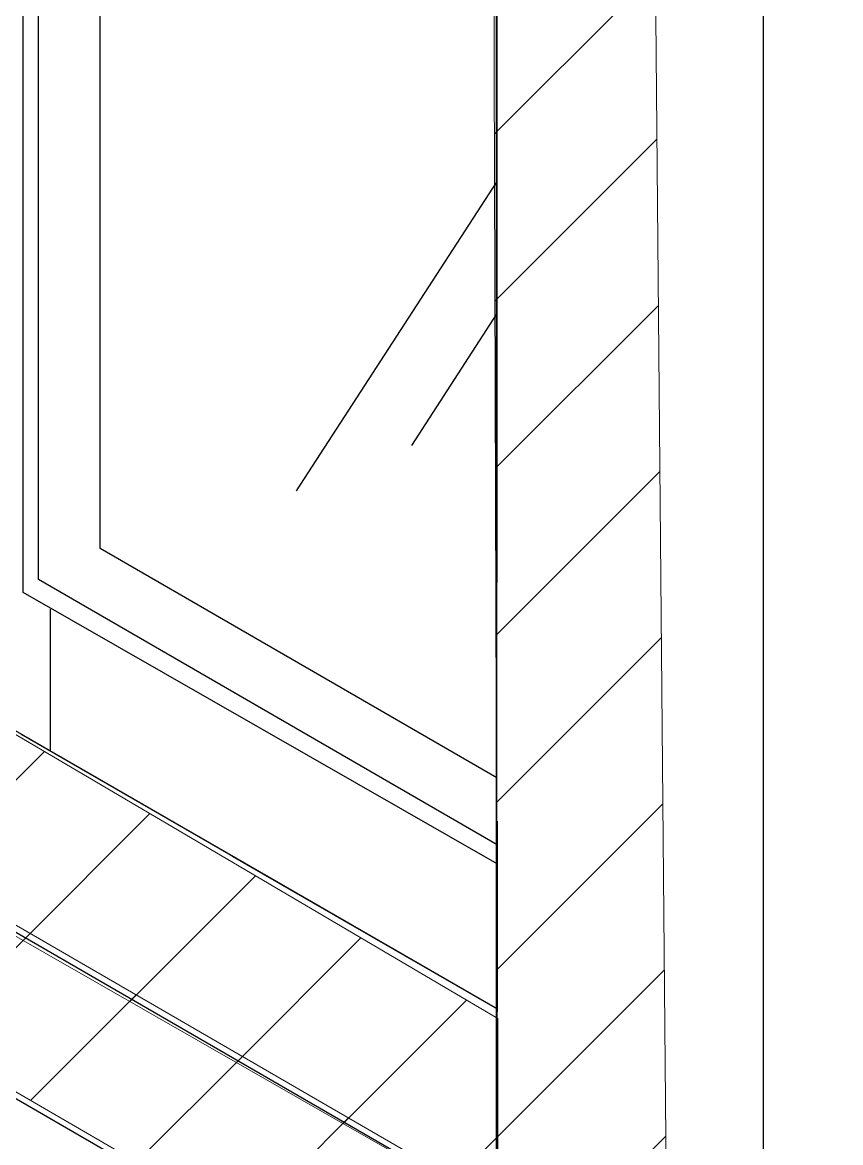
# Model space of a CAD drawing. Extents: x -1392 to 5791, y -3809 to 1722.
# Drawn here: x 414.3 to 483.3, y -1837.1 to -1742.6 of the extents above; entities that cross this region are included whole.
import ezdxf

# ---------------------------------------------------------------- set-up
doc = ezdxf.new("R2010")
doc.units = 0
doc.header["$MEASUREMENT"] = 0
for name, color, linetype, lineweight in [('G-ANNO-TTLB', 7, 'Continuous', 0), ('Layer 12', 7, 'Continuous', 0), ('TYVEK', 7, 'Continuous', 0)]:
    doc.layers.add(name, color=color, linetype=linetype, lineweight=lineweight)
pattern_1 = [(45, (0, 0), (-7.071067, 7.07107), [])]

msp = doc.modelspace()

# ---------------------------------------------------------------- hatches: boundary and pattern name
at = {"layer": 'G-ANNO-TTLB', "true_color": 0xff00ff, "transparency": 33554687}
h = msp.add_hatch(color=6, dxfattribs=at)
edge = h.paths.add_edge_path()
edge.add_spline(control_points=[(1773.018, -3692.604), (1773.018, -3692.604), (-1156.5, -3692.604), (-1156.5, -3692.604), (-1156.5, -3692.604), (-1156.5, -1235.604), (-1156.5, -1235.604), (-1156.5, -1235.604), (1773.018, -1235.604), (1773.018, -1235.604), (1773.018, -1235.604), (1773.018, -3692.604), (1773.018, -3692.604)], knot_values=[0, 0, 0, 0, 1, 1, 1, 2, 2, 2, 3, 3, 3, 4, 4, 4, 4], degree=3, periodic=0)
edge = h.paths.add_edge_path()
edge.add_spline(control_points=[(-1147.5, -1244.604), (-1147.5, -1244.604), (-1147.5, -3683.604), (-1147.5, -3683.604), (-1147.5, -3683.604), (1764.018, -3683.604), (1764.018, -3683.604), (1764.018, -3683.604), (1764.018, -1244.604), (1764.018, -1244.604), (1764.018, -1244.604), (-1147.5, -1244.604), (-1147.5, -1244.604)], knot_values=[0, 0, 0, 0, 1, 1, 1, 2, 2, 2, 3, 3, 3, 4, 4, 4, 4], degree=3, periodic=0)
edge.add_line((-1147.5, -1244.604), (-1147.5, -1244.604))
at = {"layer": 'Layer 12', "true_color": 0x000000, "transparency": 33554687}
h = msp.add_hatch(dxfattribs=at)
h.set_pattern_fill('_U', color=18, scale=10, angle=44.99999, style=2, pattern_type=0)
h.set_pattern_definition(pattern_1)
h.paths.add_polyline_path([(454.46, -1863.965), (468.898, -1871.464), (467.372, -1701.165), (453.952, -1692.304)])
h = msp.add_hatch(dxfattribs=at)
h.set_pattern_fill('_U', color=18, scale=10, angle=44.99999, style=2, pattern_type=0)
h.set_pattern_definition(pattern_1)
h.paths.add_polyline_path([(454.415, -1842.995), (390.704, -1806.527), (405.717, -1797.977), (454.415, -1826.664)])
h = msp.add_hatch(dxfattribs=at)
h.set_pattern_fill('_U', color=18, scale=10, angle=44.99999, style=2, pattern_type=0)
h.set_pattern_definition(pattern_1)
h.paths.add_polyline_path([(454.029, -1842.118), (454.029, -1856.257), (378.326, -1812.265), (390.527, -1805.318)])

# ---------------------------------------------------------------- linework, layer by layer
at = {"layer": 'G-ANNO-TTLB'}
for points in [[(1773.018, -3692.604), (1773.018, -3692.604), (-1156.5, -3692.604), (-1156.5, -3692.604), (-1156.5, -3692.604), (-1156.5, -1235.604), (-1156.5, -1235.604), (-1156.5, -1235.604), (1773.018, -1235.604), (1773.018, -1235.604), (1773.018, -1235.604), (1773.018, -3692.604), (1773.018, -3692.604)], [(-1147.5, -1244.604), (-1147.5, -1244.604), (-1147.5, -3683.604), (-1147.5, -3683.604), (-1147.5, -3683.604), (1764.018, -3683.604), (1764.018, -3683.604), (1764.018, -3683.604), (1764.018, -1244.604), (1764.018, -1244.604), (1764.018, -1244.604), (-1147.5, -1244.604), (-1147.5, -1244.604)]]:
    msp.add_open_spline(points, degree=3, knots=[0, 0, 0, 0, 1, 1, 1, 2, 2, 2, 3, 3, 3, 4, 4, 4, 4], dxfattribs=at)
at = {"layer": 'Layer 12'}
for points in [[(454.46, -1863.965), (468.898, -1871.464), (467.372, -1701.165), (453.952, -1692.304)], [(454.415, -1842.995), (390.704, -1806.527), (405.717, -1797.977), (454.415, -1826.664)], [(454.029, -1842.118), (454.029, -1856.257), (378.326, -1812.265), (390.527, -1805.318)]]:
    msp.add_lwpolyline(points, close=True, dxfattribs=at)
at = {"layer": 'TYVEK', "color": 3, "lineweight": 25, "true_color": 0x00ff00}
for p, q in [((414.394, -1790.714), (414.394, -1669.842)), ((415.688, -1789.628), (415.688, -1670.6)), ((420.896, -1787.022), (420.896, -1673.652)), ((454.331, -1806.363), (420.896, -1787.022)), ((454.363, -1812.001), (415.688, -1789.628)), ((454.363, -1813.629), (414.394, -1790.714))]:
    msp.add_line(p, q, dxfattribs=at)
at = {"layer": 'TYVEK', "color": 18, "lineweight": 25, "true_color": 0x000000}
for p, q in [((454.31, -1836.529), (454.364, -1693.093)), ((454.314, -1864.227), (454.364, -1693.266)), ((432.021, -1812.957), (454.364, -1825.846))]:
    msp.add_line(p, q, dxfattribs=at)
at = {"layer": 'TYVEK', "color": 4, "lineweight": 25, "true_color": 0x00ffff}
for p, q in [((454.314, -1864.227), (454.314, -1692.612)), ((476.803, -1705.958), (476.803, -1871.858)), ((416.692, -1804.113), (416.692, -1792.12)), ((405.184, -1797.474), (454.376, -1825.853)), ((414.178, -1802.662), (454.363, -1825.846)), ((390.342, -1805.818), (454.338, -1842.839)), ((454.363, -1810.004), (454.363, -1826.066)), ((378.236, -1812.845), (454.907, -1857.198)), ((454.31, -1862.274), (454.364, -1825.56))]:
    msp.add_line(p, q, dxfattribs=at)
at = {"layer": 'TYVEK', "color": 252, "lineweight": 25, "true_color": 0x848484}
for p, q in [((454.345, -1756.062), (437.4, -1782.15)), ((454.342, -1767.198), (447.144, -1778.314))]:
    msp.add_line(p, q, dxfattribs=at)

doc.saveas('drawing.dxf')
